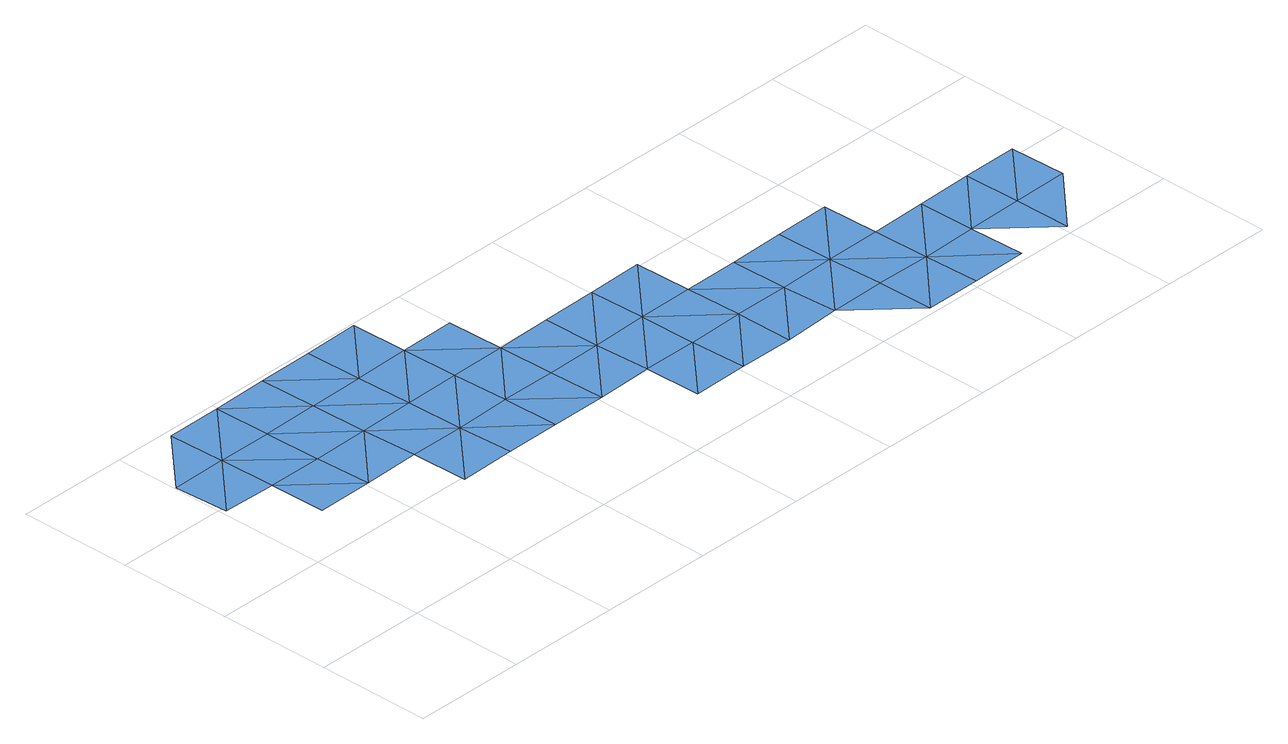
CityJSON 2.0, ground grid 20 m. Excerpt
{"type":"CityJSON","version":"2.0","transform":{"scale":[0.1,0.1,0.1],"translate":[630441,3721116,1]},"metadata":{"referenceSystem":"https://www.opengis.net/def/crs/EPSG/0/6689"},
"CityObjects":{
"waterbody1":{"type":"WaterBody","attributes":{"name":"福岡県津波浸水想定図","class":"1140","function":"2","WaterBodyTsunamiRiskAttribute.description":"1","WaterBodyTsunamiRiskAttribute.rank":"2"},"geometry":[{"type":"MultiSurface","lod":"1","boundaries":[[[0,1,2]],[[0,3,1]],[[4,5,3]],[[3,5,6]],[[1,7,8]],[[9,7,1]],[[6,5,10]],[[10,5,11]],[[9,6,10]],[[9,10,12]],[[13,10,11]],[[10,13,14]],[[14,13,15]],[[15,13,16]],[[16,17,18]],[[19,16,18]],[[19,18,20]],[[20,18,21]],[[22,21,23]],[[22,23,24]],[[25,22,26]],[[26,27,25]],[[28,29,30]],[[30,29,31]],[[32,33,31]],[[32,34,33]]]}]},
"waterbody2":{"type":"WaterBody","attributes":{"name":"福岡県津波浸水想定図","class":"1140","function":"2","WaterBodyTsunamiRiskAttribute.description":"1","WaterBodyTsunamiRiskAttribute.rank":"1"},"geometry":[{"type":"MultiSurface","lod":"1","boundaries":[[[2,1,8]],[[1,3,6]],[[1,6,9]],[[12,7,9]],[[35,7,12]],[[10,14,12]],[[12,36,35]],[[14,36,12]],[[36,37,35]],[[38,36,14]],[[36,39,37]],[[38,39,36]],[[14,15,38]],[[16,40,15]],[[38,15,40]],[[16,19,40]],[[38,40,41]],[[40,19,20]],[[42,40,20]],[[25,20,21]],[[20,43,42]],[[25,43,20]],[[21,22,25]],[[44,43,25]],[[27,44,25]],[[28,26,45]],[[28,27,26]],[[28,45,29]],[[28,46,27]],[[30,46,28]],[[46,30,47]],[[33,30,31]],[[30,48,47]],[[49,30,33]],[[48,30,49]],[[50,49,33]],[[33,51,50]],[[51,52,50]],[[51,53,54]],[[52,51,54]],[[53,55,54]],[[54,56,52]],[[56,54,55]]]}]},
"waterbody3":{"type":"WaterBody","attributes":{"name":"福岡県津波浸水想定図","class":"1140","function":"2","WaterBodyTsunamiRiskAttribute.description":"1","WaterBodyTsunamiRiskAttribute.rank":"3"},"geometry":[{"type":"MultiSurface","lod":"1","boundaries":[[[57,13,11]],[[58,13,57]],[[13,58,17]],[[13,17,16]],[[26,22,24]],[[24,45,26]],[[32,31,29]],[[34,59,33]],[[51,33,59]]]}]}
},
"vertices":[
[3,387,13],[101,488,10],[1,486,10],[103,388,10],[105,289,9],[205,290,9],[203,390,8],[199,590,8],[99,588,9],[201,490,8],[303,392,8],[305,292,11],[301,492,8],[405,294,9],[403,394,9],[503,396,8],[505,296,10],[507,196,10],[607,198,9],[605,298,8],[705,300,8],[707,200,10],[807,202,8],[709,100,10],[809,102,10],[805,302,9],[907,204,10],[905,304,9],[1007,206,8],[1009,106,11],[1107,208,8],[1109,108,11],[1110,8,11],[1209,110,8],[1210,10,10],
[299,592,8],[401,494,8],[399,594,8],[501,496,8],[499,596,8],[603,398,8],[601,498,8],[703,400,9],[803,402,8],[903,404,9],[909,104,8],[1005,306,8],[1105,308,8],[1205,310,8],[1207,210,8],[1307,212,8],[1308,112,9],[1407,214,9],[1410,14,9],[1409,114,9],[1508,116,9],[1507,216,8],
[307,192,11],[407,194,11],[1310,12,10]
]}
